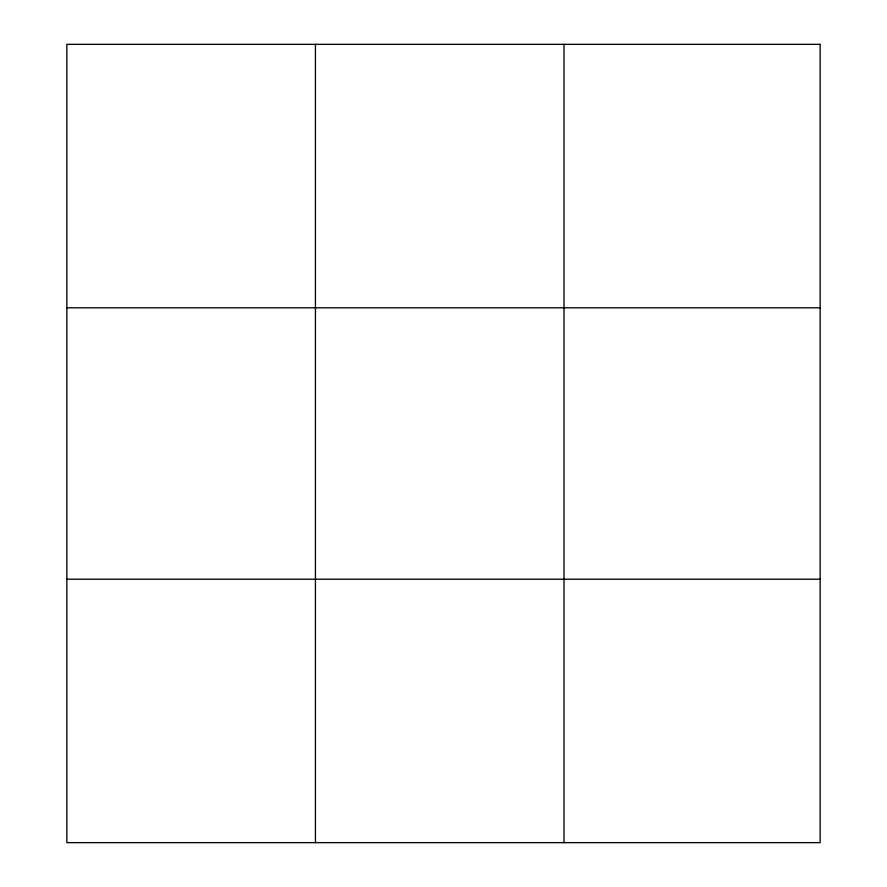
<?xml version="1.0" encoding="UTF-8"?>
<svg xmlns="http://www.w3.org/2000/svg" width="887" height="887" viewBox="0 0 887 887"><rect width="100%" height="100%" fill="white"/><g stroke="black" fill="none" stroke-linecap="round" stroke-linejoin="round"><path stroke-width="1.33" d="M315.439 842.65L315.439 44.35M564.021 842.65L564.021 44.35M66.858 307.789L820.142 307.789M66.858 579.211L820.142 579.211M820.142 44.35L820.142 842.65L66.858 842.65L66.858 44.35L820.142 44.35"/></g></svg>
